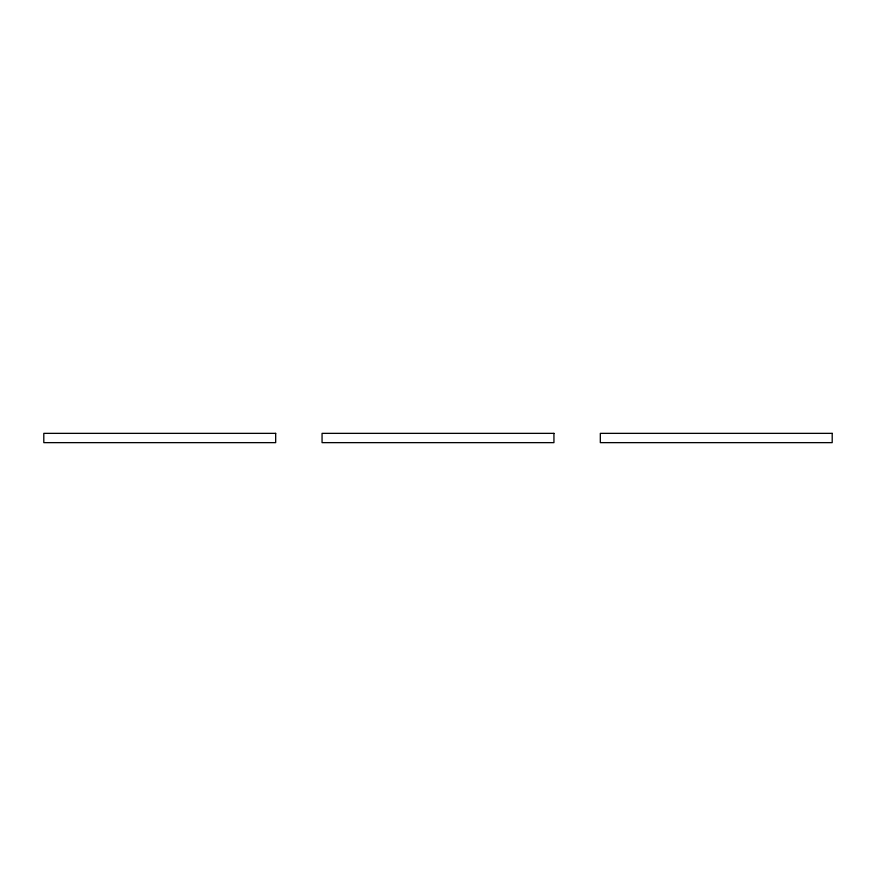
<?xml version="1.0" encoding="UTF-8"?>
<svg xmlns="http://www.w3.org/2000/svg" width="876" height="876" viewBox="0 0 876 876"><rect width="100%" height="100%" fill="white"/><g stroke="black" fill="none" stroke-linecap="round" stroke-linejoin="round"><path stroke-width="1.31" d="M275.677 433.357L43.8 433.357L43.8 442.643L275.677 442.643L275.677 433.357M553.939 433.357L322.061 433.357L322.061 442.643L553.939 442.643L553.939 433.357M832.2 433.357L600.323 433.357L600.323 442.643L832.2 442.643L832.2 433.357"/></g></svg>
